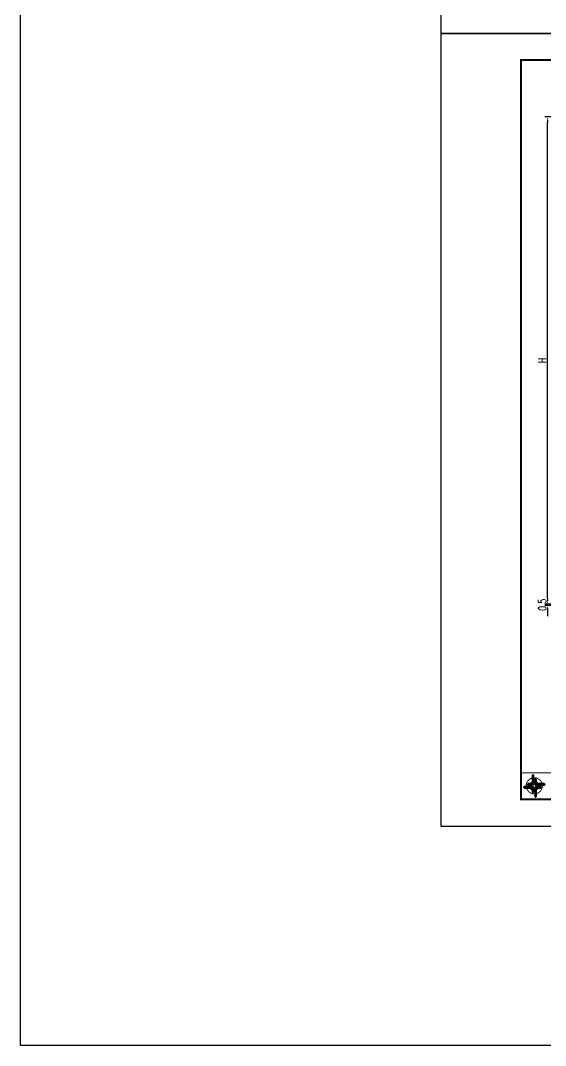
# Model space of a CAD drawing. Extents: x 4349 to 271026, y -15323 to -8945.
# Drawn here: x 4349.4 to 4546.1, y -12858.2 to -12474.2 of the extents above; entities that cross this region are included whole.
import ezdxf

# ---------------------------------------------------------------- set-up
doc = ezdxf.new("R2010")
doc.units = 0
doc.header["$LTSCALE"] = 2
doc.header["$PDMODE"] = 32
doc.header["$PDSIZE"] = 0.3
doc.layers.get('0').update_dxf_attribs({"linetype": 'CONTINUOUS'})
doc.layers.get('DEFPOINTS').update_dxf_attribs({"linetype": 'CONTINUOUS'})
doc.layers.add('图框', color=7, linetype='CONTINUOUS')
doc.layers.add('尺寸标注', color=4, linetype='CONTINUOUS')
doc.styles.get("Standard").update_dxf_attribs({"font": 'simplex1.shx', "width": 0.7, "bigfont": 'hztxt.shx'})
doc.dimstyles.new('1：10', dxfattribs={"dimtxt": 3, "dimasz": 2, "dimexe": 1, "dimexo": 1, "dimgap": 0.5, "dimtad": 1, "dimrnd": 0.0095, "dimdsep": 46, "dimtxsty": 'Standard', "dimcen": 0.09, "dimclrd": 256, "dimclre": 256, "dimadec": 0, "dimazin": 0, "dimtfac": 1, "dimtix": 1, "dimtmove": 2, "dimatfit": 3, "dimfxl": 0, "dimtolj": 1, "dimtzin": 0, "dimarcsym": 0})

# ---------------------------------------------------------------- blocks, each defined once
blk = doc.blocks.new('tb')
at = {"lineweight": -3}
h = blk.add_hatch(color=256, dxfattribs=at)
h.paths.add_polyline_path([(-1.23, -0.13), (-3.78, -0.14), (-4.14, -0.41), (-1.4, -0.44), (-0.56, -1.24), (-0.54, -2.62), (-0.27, -2.2), (-0.26, -1.06)])
h.paths.add_polyline_path([(0.13, -1.08), (0.14, -3.86), (0.41, -4.26), (0.44, -1.24), (1.25, -0.43), (2.66, -0.43), (2.26, -0.16), (1.07, -0.15)])
h.paths.add_polyline_path([(1.08, 0.3), (3.62, 0.3), (4.02, 0.56), (1.25, 0.57), (0.43, 1.39), (0.43, 2.8), (0.16, 2.41), (0.15, 1.24)])
h.paths.add_polyline_path([(-0.28, 1.21), (-0.28, 3.99), (-0.56, 4.39), (-0.57, 1.41), (-1.38, 0.6), (-2.74, 0.56), (-2.33, 0.3), (-1.2, 0.29)])
for p, q in [((-0.56, 4.39), (-0.57, 1.41)), ((-1.38, 0.6), (-2.74, 0.56)), ((-0.57, 1.41), (-1.38, 0.6)), ((0.43, 2.8), (0.43, 1.39)), ((0.43, 1.39), (1.25, 0.57)), ((1.25, 0.57), (4.02, 0.56)), ((-4.14, -0.41), (-1.4, -0.44)), ((-1.4, -0.44), (-0.56, -1.24)), ((-0.56, -1.24), (-0.54, -2.62)), ((0.41, -4.26), (0.44, -1.24)), ((0.44, -1.24), (1.25, -0.43)), ((1.25, -0.43), (2.66, -0.43))]:
    blk.add_line(p, q, dxfattribs=at)
at = {"lineweight": -3, "flags": 128}
for points in [[(-0.9, 3.99), (-0.9, 1.58), (-1.53, 0.91), (-2.34, 0.91), (-2.74, 0.56), (-2.33, 0.3), (-1.2, 0.29), (-0.28, 1.21), (-0.28, 3.99), (-0.56, 4.39)], [(-0.04, 0.77), (0.68, 0.04), (-0.04, -0.69), (-0.77, 0.05)], [(3.62, 0.92), (1.43, 0.92), (0.77, 1.54), (0.77, 2.38), (0.43, 2.8), (0.16, 2.41), (0.15, 1.24), (1.08, 0.3), (3.62, 0.3), (4.02, 0.56)], [(-3.73, -0.76), (-1.54, -0.76), (-0.89, -1.39), (-0.89, -2.21), (-0.54, -2.62), (-0.27, -2.2), (-0.26, -1.06), (-1.23, -0.13), (-3.78, -0.14), (-4.14, -0.41)], [(0.75, -3.85), (0.75, -1.43), (1.4, -0.78), (2.26, -0.78), (2.66, -0.43), (2.26, -0.16), (1.07, -0.15), (0.13, -1.08), (0.14, -3.86), (0.41, -4.26)]]:
    blk.add_lwpolyline(points, close=True, dxfattribs=at)
at = {"lineweight": -3, "const_width": 0.35, "flags": 128}
for points in [[(-0.9, 3.02, 0.324167), (-3.16, -0.14)], [(2.88, 0.92, 0.324403), (-0.24, 3.15)], [(0.75, -2.86, 0.325418), (3.02, 0.26)], [(-2.98, -0.76, 0.322976), (0.14, -2.98)]]:
    blk.add_lwpolyline(points, format="xyb", dxfattribs=at)
blk = doc.blocks.new('*D458')
at = {"layer": 'DEFPOINTS', "color": 0, "linetype": 'Continuous'}
for p in [(4546.88, -12692.85), (4555.55, -12692.85), (4555.55, -12693.35)]:
    blk.add_point(p, dxfattribs=at)
at = {"layer": '尺寸标注', "linetype": 'Continuous', "lineweight": -2}
for p, q in [((4546.88, -12690.85), (4546.88, -12688.85)), ((4552.88, -12692.85), (4545.88, -12692.85)), ((4552.88, -12693.35), (4545.88, -12693.35)), ((4546.88, -12693.35), (4546.88, -12692.85)), ((4546.88, -12695.35), (4546.88, -12697.35))]:
    blk.add_line(p, q, dxfattribs=at)
at = {"layer": '尺寸标注', "linetype": 'Continuous'}
for points in [[(4546.55, -12690.85), (4547.22, -12690.85), (4546.88, -12692.85)], [(4546.55, -12695.35), (4547.22, -12695.35), (4546.88, -12693.35)]]:
    blk.add_solid(points, dxfattribs=at)
at = {"layer": '尺寸标注', "color": 0, "linetype": 'Continuous', "insert": (4544.88, -12693.1), "char_height": 3, "attachment_point": 5, "rotation": 90}
blk.add_mtext('\\A1;0.5', dxfattribs=at)
blk = doc.blocks.new('*D459')
at = {"layer": 'DEFPOINTS', "color": 0, "linetype": 'Continuous'}
for p in [(4546.88, -12510.35), (4560.88, -12510.35), (4546.88, -12692.85)]:
    blk.add_point(p, dxfattribs=at)
at = {"layer": '尺寸标注', "linetype": 'Continuous', "lineweight": -2}
for p, q in [((4552.88, -12510.35), (4545.88, -12510.35)), ((4546.88, -12690.85), (4546.88, -12512.35)), ((4546.88, -12692.85), (4545.88, -12692.85))]:
    blk.add_line(p, q, dxfattribs=at)
at = {"layer": '尺寸标注', "linetype": 'Continuous'}
for points in [[(4546.55, -12512.35), (4547.22, -12512.35), (4546.88, -12510.35)], [(4546.55, -12690.85), (4547.22, -12690.85), (4546.88, -12692.85)]]:
    blk.add_solid(points, dxfattribs=at)
at = {"layer": '尺寸标注', "color": 0, "linetype": 'Continuous', "insert": (4544.88, -12601.6), "char_height": 3, "attachment_point": 5, "rotation": 90}
blk.add_mtext('\\A1;H', dxfattribs=at)
blk = doc.blocks.new('12345')
at = {"layer": '图框'}
blk.add_lwpolyline([(4926.93, -9362.88), (4926.93, -9065.88), (4506.93, -9065.88), (4506.93, -9362.88)], close=True, dxfattribs=at)
blk = doc.blocks.new('123456')
at = {"layer": '图框', "linetype": 'Continuous'}
blk.add_blockref('12345', (0, -2522.15), dxfattribs=at)

msp = doc.modelspace()

# ---------------------------------------------------------------- linework, layer by layer
at = {"layer": '图框', "linetype": 'Continuous'}
msp.add_lwpolyline([(4349.44171, -11467.53445), (7922.30761, -11467.53445), (7922.30761, -12858.22414), (4349.44171, -12858.22414)], close=True, dxfattribs=at)
at = {"layer": '图框'}
for points, const_width in [([(4916.92857, -12489.02657), (4536.92857, -12489.02657), (4536.92858, -12766.02657), (4916.92858, -12766.02657), (4916.92857, -12489.02657)], 0.7), ([(4536.92858, -12756.02657), (4916.92858, -12756.02657)], 0.4)]:
    msp.add_lwpolyline(points, dxfattribs=dict(at, const_width=const_width))

# ---------------------------------------------------------------- block references
at = {"layer": '图框', "color": 1, "linetype": 'Continuous'}
for p in [(0, -594), (0, -891)]:
    msp.add_blockref('123456', p, dxfattribs=at)
at = {"layer": '图框', "lineweight": -3}
msp.add_blockref('tb', (4541.92431, -12761.02123), dxfattribs=at)

# ---------------------------------------------------------------- dimensions: what is measured, and where the dimension line sits
at = {"layer": '尺寸标注', "linetype": 'Continuous'}
dim = msp.add_linear_dim(base=(4546.88178, -12510.35394), p1=(4546.88178, -12692.85394), p2=(4560.88405, -12510.35394), angle=90, text='H', dimstyle='1：10', dxfattribs=at)
dim.commit()
dim.dimension.update_dxf_attribs({"geometry": '*D459', "text_midpoint": (4544.88178, -12601.60394)})
dim = msp.add_linear_dim(base=(4546.88178, -12692.85394), p1=(4555.54655, -12693.35394), p2=(4555.54655, -12692.85394), angle=90, dimstyle='1：10', dxfattribs=at)
dim.commit()
dim.dimension.update_dxf_attribs({"geometry": '*D458', "text_midpoint": (4544.88178, -12693.10394)})

doc.saveas('drawing.dxf')
